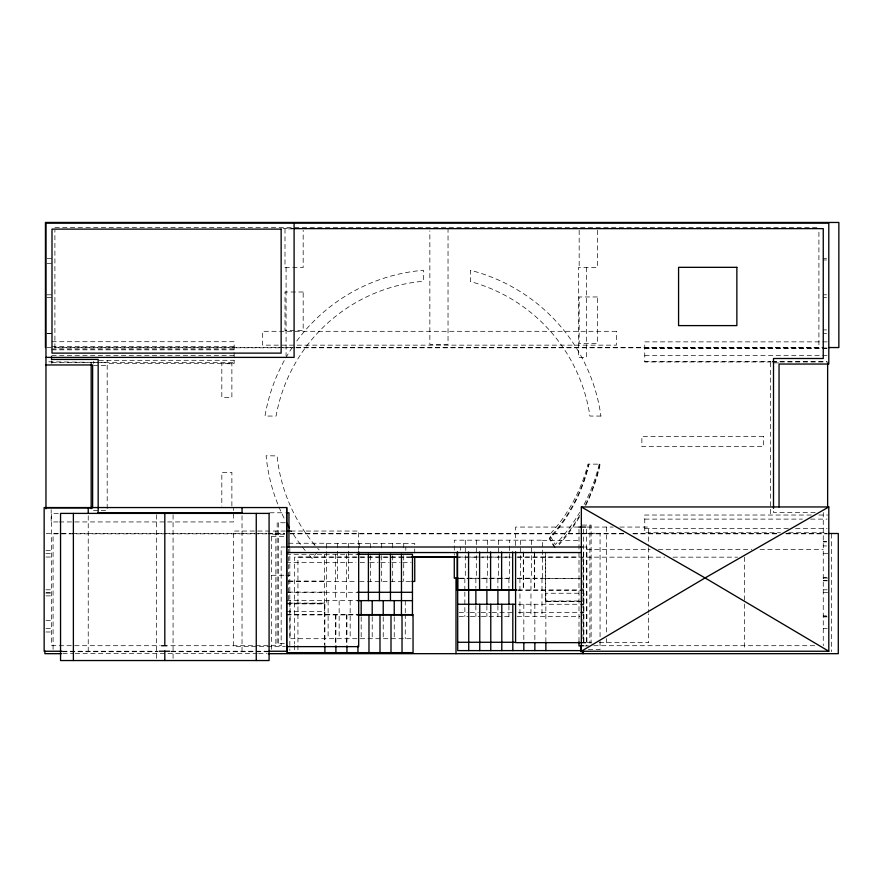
<?xml version="1.0" encoding="UTF-8"?>
<svg xmlns="http://www.w3.org/2000/svg" width="883" height="883" viewBox="0 0 883 883"><rect width="100%" height="100%" fill="white"/><g stroke="black" fill="none" stroke-linecap="round" stroke-linejoin="round"><path stroke-width="0.66" stroke-dasharray="4.42 3.31" d="M317.35 552.052L312.096 558.431A175.397 175.397 0 0 1 308.167 554.049M54.901 227.35L818.916 227.35M283.024 228.631L292.67 228.631M292.792 228.896L284.999 228.896L284.999 267.516L303.178 267.516L303.178 230.275M47.064 258.675L51.501 258.675M823.254 258.675L826.576 258.675M823.254 259.955L826.576 259.955M47.064 263.498L51.501 263.498M47.064 294.79L51.501 294.79M823.254 294.79L826.576 294.79M47.064 297.527L51.501 297.527M823.254 297.527L826.576 297.527M823.254 329.911L826.576 329.911M47.064 333.454L51.501 333.454M47.064 333.642L51.501 333.642M823.254 333.642L826.576 333.642M51.81 341.721L234.138 341.721L234.138 363.465L107.185 363.465M827.084 341.864L644.756 341.864L644.756 361.975L770.881 361.975M51.81 346.633L234.138 346.633M46.821 347.549L294.767 347.549M296.136 347.549L823.696 347.549M294.867 347.803L54.901 347.803L54.901 230.088M296.246 347.803L818.916 347.803L818.916 230.088M644.756 348.001L827.084 348.001M644.756 348.344L827.084 348.344M51.81 348.973L234.138 348.973M51.81 349.834L234.138 349.834M51.81 355.352L234.138 355.352M644.756 355.496L827.084 355.496M98.973 360.319L234.138 360.275M644.756 361.633L770.881 361.633M772.25 361.633L827.084 361.633M772.25 361.975L827.084 361.975M93.488 362.317L107.185 362.317M51.81 362.604L95.673 362.604M97.042 362.604L234.138 362.604M778.64 362.902L770.473 362.902L770.473 515.032M93.488 365.463L107.185 365.463M93.488 510.396L107.185 510.396L107.185 360.319M815.186 512.493L773.508 512.493L773.508 508.365M269.745 512.78L284.834 512.78M58.366 513.42L51.501 513.42L51.501 645.705L160.143 645.705M811.3 515.032L644.756 515.032L644.756 532.747L780.473 532.747M818.861 515.032L827.636 515.032M644.756 519.116L802.404 519.116M810.627 519.116L827.084 519.116M58.024 521.941L51.17 521.941L51.17 509.679M59.404 521.941L233.498 521.941L233.498 508.31M284.999 522.758L277.174 522.758L277.174 643.597L286.269 643.597M582.261 525.087L591.113 525.087L591.113 643.177M578.851 527.063L515.584 527.063L515.584 547.703M586.93 527.063L613.188 527.063M619.866 527.063L648.674 527.063L648.674 546.334M644.756 528.663L788.696 528.663M795.55 528.663L827.084 528.663M285.364 531.047L233.542 531.047L233.542 646.632L285.364 646.632M290.794 531.047L358.675 531.047L358.675 544.8M788.696 532.747L827.084 532.747M583.177 533.277L600.065 533.277L600.065 638.597M46.269 533.498L71.059 533.498M72.439 533.498L266.655 533.498M268.035 533.498L284.558 533.498M290.077 533.498L579.336 533.498M580.716 533.498L624.789 533.498M633.056 533.498L777.68 533.498M785.947 533.498L827.272 533.498M266.6 533.84L53.079 533.84L53.079 650.341M267.979 533.84L284.514 533.84M290.021 533.84L579.303 533.84M580.683 533.84L624.756 533.84M633.023 533.84L777.669 533.84M785.925 533.84L827.261 533.84M284.635 534.193L271.644 534.193L271.644 650.462M271.644 536.323L284.635 536.323M542.427 540.363L580.451 540.363M823.254 541.544L826.576 541.544M823.254 541.941L826.576 541.941M288.575 543.244L326.589 543.244L326.589 603.122L288.575 603.122L288.575 548.674M326.589 543.431L414.745 543.431L414.745 547.504M823.254 545.937L826.576 545.937M285.297 547.007L281.169 547.007L281.169 645.705L168.399 645.705M584.667 547.007L586.886 547.007L586.886 645.705M586.886 549.568L650.098 549.568M658.354 549.568L751.797 549.568M760.042 549.568L823.254 549.568M45.96 550.539L51.501 550.539M45.96 553.685L51.501 553.685M823.254 553.685L828.453 553.685M286.324 554.281L357.394 554.281M45.96 557.03L51.501 557.03M410.595 557.052L297.946 557.052L297.946 651.72M458.674 557.052L510.871 557.052M517.736 557.052L579.557 557.052M411.268 557.162L294.503 557.162L294.503 644.016M456.003 557.162L511.544 557.162M517.041 557.162L664.8 557.162M673.045 557.162L737.603 557.162M286.324 562.603L356.015 562.603M360.154 562.603L367.041 562.603M369.789 562.603L378.056 562.603M380.816 562.603L389.072 562.603M391.831 562.603L400.098 562.603M402.847 562.603L411.114 562.603M271.644 575.275L284.635 575.275M285.937 575.275L289.834 575.275M823.254 577.648L826.576 577.648M823.254 578.045L828.453 578.045M459.789 578.199L509.37 578.199L509.37 540.175M517.637 578.199L542.427 578.199M580.451 578.376L542.427 578.376L542.427 540.175L454.281 540.175L454.281 555.109M459.05 578.453L468.983 578.453M470.352 578.453L479.999 578.453M481.378 578.453L511.676 578.453M517.184 578.453L579.999 578.453M823.254 580.396L826.576 580.396M823.254 580.793L828.453 580.793M288.575 581.124L326.589 581.124M288.575 581.257L326.589 581.257M326.589 581.444L356.898 581.444M359.646 581.444L410.606 581.444M45.96 589.789L51.501 589.789M823.254 589.789L827.15 589.789M518.155 589.954L583.729 589.954M517.769 590.263L581.974 590.263M288.575 592.14L326.589 592.107M286.324 592.294L357.394 592.294M45.96 592.537L51.501 592.537M823.254 592.537L828.453 592.537M45.96 593.133L51.501 593.133M45.96 595.882L51.501 595.882M286.324 600.628L357.052 600.683M581.974 601.279L545.319 601.279L545.319 552.239M545.871 601.566L583.884 601.566M286.324 603.31L324.337 603.31M286.876 603.597L324.889 603.597L324.889 644.491M286.478 603.906L324.502 603.906L324.502 644.8M518.321 604.259L583.884 604.259M286.324 611.643L324.337 611.643L324.337 554.281M459.094 612.581L467.361 612.581M470.109 612.581L478.376 612.581M481.136 612.581L490.771 612.581M492.151 612.581L512.813 612.581M518.321 612.581L583.884 612.581M286.876 614.623L357.946 614.623M286.478 614.921L357.56 614.921M823.254 615.881L826.576 615.881M459.05 616.466L468.983 616.466M470.352 616.466L479.999 616.466M481.378 616.466L511.676 616.466M517.184 616.466L579.999 616.466M823.254 616.5L826.576 616.5M823.254 616.897L827.15 616.897M45.96 620.495L51.501 620.495M45.96 628.641L51.501 628.641M823.254 628.641L827.15 628.641M45.96 631.985L51.501 631.985M411.059 638.707L290.11 638.707L290.11 600.683M586.93 642.647L591.235 642.647M599.281 642.647L648.674 642.647L648.674 613.751M593.762 645.705L815.009 645.705M584.811 645.926L588.619 645.926M588.376 649.546L600.065 649.546L600.065 639.965M62.472 651.246L157.803 651.246M171.136 651.246L267.759 651.246M62.715 651.72L157.638 651.72M171.39 651.72L267.681 651.72M62.814 653.674L73.852 653.674M75.232 653.674L257.273 653.674M258.653 653.674L266.92 653.674M48.786 361.82L92.351 362.317M319.094 549.932L317.714 548.398M315.032 545.286L313.719 543.729M555.319 547.537L549.458 537.846A164.492 164.492 0 0 0 588.696 464.138M554.667 547.681L549.458 539.072A164.492 164.492 0 0 0 588.983 464.138M831.389 533.84L831.389 651.72M823.254 512.493L823.254 645.705M744.468 557.162L744.468 602.659M744.468 604.038L744.468 649.535M648.674 547.703L648.674 612.383M606.367 527.063L606.367 633.023M606.367 638.519L606.367 642.647M597.35 230.275L597.35 267.516L578.409 267.516L578.409 357.383L586.422 357.383L586.422 267.516M589.888 525.087L589.888 643.177M586.621 529.215L586.621 645.926M583.884 642.272L583.884 593.244L545.871 593.244L545.871 642.272M583.729 551.941L583.729 600.981L545.705 600.981L545.705 551.941M583.486 529.215L583.486 641.809M583.332 552.239L583.332 601.279M582.979 557.162L582.979 641.268M579.171 230.275L579.171 267.516M578.994 529.215L578.994 641.809M541.985 578.453L541.985 616.466M534.855 604.259L534.855 641.102M534.69 551.941L534.69 589.954M534.303 552.239L534.303 590.263M531.411 540.175L531.411 578.199M530.959 578.453L530.959 616.466M523.674 551.941L523.674 589.954M523.829 604.259L523.829 641.102M523.277 552.239L523.277 590.263M520.385 540.175L520.385 578.199M519.944 578.453L519.944 616.466M508.928 578.453L508.928 587.957M508.928 605.606L508.928 616.466M498.354 540.175L498.354 578.199M497.902 578.453L497.902 587.957M497.902 605.606L497.902 616.466M487.328 540.175L487.328 578.199M486.886 578.453L486.886 587.957M486.886 605.606L486.886 616.466M476.312 540.175L476.312 578.199M475.871 578.453L475.871 587.957M475.871 605.606L475.871 616.466M465.297 540.175L465.297 578.199M464.844 578.453L464.844 590.672M464.844 592.029L464.844 616.466M460.573 547.007L460.573 550.33M448.034 228.057L448.034 344.326L429.855 344.326L429.855 230.794M414.745 548.862L414.745 552.935M405.805 547.007L405.805 550.33M405.264 600.683L405.264 612.901M405.264 614.259L405.264 638.707M403.73 543.431L403.719 550.219M403.73 555.65L403.719 581.444M394.237 616.974L394.237 638.707M392.703 543.431L392.703 550.219M392.703 555.65L392.703 581.444M383.222 616.974L383.222 638.707M381.688 543.431L381.688 550.219M381.688 555.65L381.688 581.444M372.207 616.974L372.207 638.707M370.672 543.431L370.672 550.219M370.672 555.65L370.672 581.444M361.18 616.974L361.18 638.707M359.646 543.431L359.646 550.219M358.675 546.18L358.675 550.308M350.165 600.683L350.165 638.707M348.63 543.431L348.63 581.444M346.931 614.623L346.931 644.491M346.544 614.921L346.544 644.8M346.379 554.281L346.379 600.628M339.149 600.683L339.149 638.707M337.615 543.431L337.615 581.444M335.904 614.623L335.904 644.491M335.518 614.921L335.518 644.8M335.352 554.281L335.352 600.628M328.123 600.683L328.123 638.707M294.503 645.396L294.503 650.914M289.834 548.409L289.834 650.462M286.081 267.516L286.081 356.015M278.642 522.758L278.642 643.597M275.86 531.047L275.86 646.632M242.03 515.771L242.03 651.246M231.876 505.981L231.876 472.35L221.821 472.35L221.821 505.981M173.068 514.767L173.068 659.16M156.567 514.778L156.567 659.16M93.488 361.368L93.488 363.465M88.234 515.771L88.234 651.246M51.81 360.739L51.81 363.465M585.694 505.529A175.397 175.397 0 0 0 600.153 464.138L587.957 464.138A164.492 164.492 0 0 1 549.458 534.855L555.319 544.546A175.397 175.397 0 0 0 579.645 512.449M579.38 517.118A175.397 175.397 0 0 1 559.149 544.623M599.204 464.138A175.397 175.397 0 0 1 583.564 505.473M599.888 464.138A175.397 175.397 0 0 1 584.943 505.816M579.734 515.308A175.397 175.397 0 0 1 557.603 545.098M292.262 347.438A175.397 175.397 0 0 0 264.999 416.059L276.07 416.059A164.492 164.492 0 0 1 423.266 281.247L423.465 270.275A175.397 175.397 0 0 0 295.617 342.604M314.845 545.076A164.492 164.492 0 0 1 277.085 455.926L266.114 455.727A175.397 175.397 0 0 0 284.812 519.546M305.143 550.462A175.397 175.397 0 0 1 291.302 531.047M303.178 292.008L284.999 292.008L284.999 330.628L303.178 330.628L303.178 292.008M597.35 296.964L579.171 296.964L579.171 343.487L597.35 343.487L597.35 296.964M616.345 331.302L262.681 331.302L262.681 345.154L616.345 345.154L616.345 331.302M231.876 363.741L221.821 363.741L221.821 397.372L231.876 397.372L231.876 363.741M600.937 416.059L589.921 416.059A164.492 164.492 0 0 0 470.44 281.567L470.44 270.297A175.397 175.397 0 0 1 600.937 416.059M763.497 436.357L641.864 436.357L641.864 446.577L763.497 446.577L763.497 436.357"/><path stroke-width="1.32" d="M268.785 651.246L286.71 651.246L286.71 507.559L44.15 507.559L44.15 651.246L61.976 651.246M581.345 651.246L705.075 577.935L828.795 506.952L828.795 651.246L581.345 651.246L581.345 506.952L828.795 506.952M294.05 228.631L823.254 228.631L823.254 358.498L773.508 358.498L773.508 508.365M829.203 347.549L838.85 347.549L838.85 222.461L45.441 222.461L45.441 347.549M45.96 357.383L294.094 357.383L294.094 223.09M45.96 364.966L92.627 364.966L92.627 507.88L45.96 507.88M98.168 512.78L242.295 512.78M286.213 512.78L288.962 512.78L288.962 547.007M578.851 527.063L585.727 527.063M286.721 531.047L290.794 531.047M828.651 533.498L838.287 533.498L838.287 653.674L268.3 653.674M286.677 547.007L583.564 547.007M286.71 552.548L581.345 552.548M357.394 554.281L412.493 554.281L412.438 615.617M411.964 557.052L457.295 557.052M411.268 557.162L457.968 557.162M458.409 578.199L454.281 578.199L454.281 556.467M411.986 581.444L414.745 581.444L414.745 557.007M516.787 589.954L457.56 589.954L457.56 551.941M516.389 590.263L457.162 590.263L457.162 552.239M357.394 592.294L412.493 592.294M357.394 600.628L412.493 600.628M457.725 604.259L515.573 604.259M357.946 614.623L413.045 614.623L413.045 652.636L286.876 652.636L286.876 645.848M357.56 614.921L412.648 614.921M457.725 642.272L515.573 642.272M585.727 642.647L515.584 642.647L515.584 551.831M161.523 645.705L167.019 645.705M581.345 645.705L583.564 645.705M581.533 645.926L578.994 645.926L578.994 641.809M286.721 646.632L358.675 646.632L358.675 551.687M581.169 650.605L457.725 650.605L457.67 578.453M159.139 651.246L169.801 651.246M583.685 651.72L580.926 651.72L580.926 646.224M294.624 652.945L412.648 652.945M61.435 653.674L44.89 653.674L44.89 650.937M581.345 506.952L705.075 577.935L828.795 651.246M827.636 362.902L827.636 506.809M779.049 506.952L779.049 364.039L828.795 364.039L828.795 223.09L45.96 223.09L45.96 508.84M582.979 650.914L582.979 653.674M545.871 642.46L545.871 650.605M534.855 642.46L534.855 650.605M523.829 642.46L523.829 650.605M512.813 604.259L512.813 650.605M512.648 551.941L512.648 589.954M508.928 589.314L508.928 604.248M501.798 604.259L501.798 650.605M501.632 551.941L501.632 589.954M497.902 589.314L497.902 604.248M490.771 604.259L490.771 650.605M490.606 551.941L490.606 589.954M486.886 589.314L486.886 604.248M479.756 604.259L479.756 650.605M479.59 551.941L479.59 589.954M475.871 589.314L475.871 604.248M468.685 589.314L468.741 650.605M468.575 551.941L468.575 589.954M456.003 577.846L456.003 653.674M402.019 614.623L402.03 652.636M401.467 554.281L401.478 592.294M401.478 592.482L401.423 615.617M394.237 600.683L394.237 615.617M391.003 614.623L391.003 652.636M390.452 554.281L390.452 592.294M390.452 592.482L390.452 600.628M383.222 600.683L383.222 615.617M379.988 614.623L379.988 652.636M379.436 554.281L379.436 592.294M379.436 592.482L379.436 600.628M372.207 600.683L372.207 615.617M368.973 614.623L368.973 652.636M368.41 554.281L368.41 592.294M368.41 592.482L368.41 600.628M361.18 600.683L361.18 615.617M357.946 645.848L357.946 652.636M346.931 645.848L346.931 652.636M335.904 645.848L335.904 652.636M324.889 645.848L324.889 652.636M286.71 507.559L286.71 651.246M256.258 513.398L256.258 660.539M242.03 507.559L242.03 513.034M164.812 513.398L164.812 645.407M164.812 650.914L164.812 660.539M98.168 513.42L98.168 359.425L51.501 359.425L51.501 356.677M91.17 363.686L91.17 508.652M88.234 507.559L88.234 513.034M73.377 513.398L73.377 660.539M289.447 527.968A175.397 175.397 0 0 1 286.346 522.449M281.136 229.116L51.998 229.116L51.998 353.123L281.136 353.123L281.136 229.116M736.864 267.328L678.574 267.328L678.574 325.606L736.864 325.606L736.864 267.328M269.083 513.398L60.552 513.398L60.552 660.539L269.083 660.539L269.083 513.398"/></g></svg>
